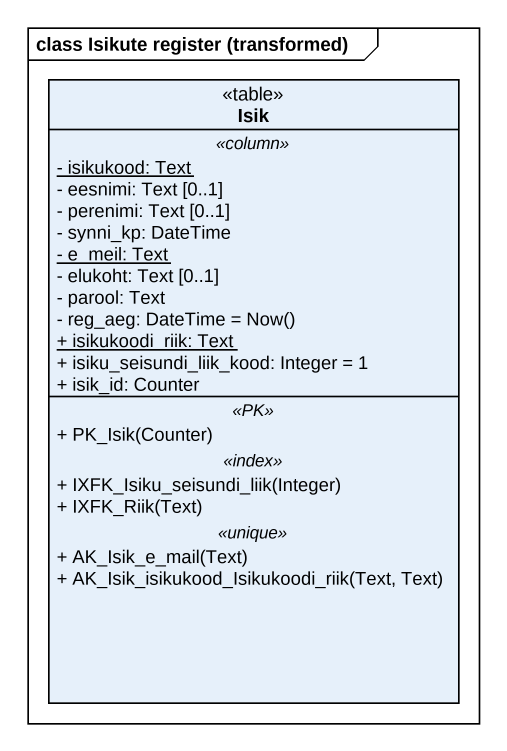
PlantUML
@startuml
mainframe class Isikute register (transformed)
hide circle
hide empty members
skinparam classAttributeIconSize 0
class Isik <<table>> {
  .. <<column>> ..
  {static} - isikukood: Text
  - eesnimi: Text [0..1]
  - perenimi: Text [0..1]
  - synni_kp: DateTime
  {static} - e_meil: Text
  - elukoht: Text [0..1]
  - parool: Text
  {field} - reg_aeg: DateTime = Now()
  {static} + isikukoodi_riik: Text
  + isiku_seisundi_liik_kood: Integer = 1
  + isik_id: Counter
  .. <<PK>> ..
  + PK_Isik(Counter)
  .. <<index>> ..
  + IXFK_Isiku_seisundi_liik(Integer)
  + IXFK_Riik(Text)
  .. <<unique>> ..
  + AK_Isik_e_mail(Text)
  + AK_Isik_isikukood_Isikukoodi_riik(Text, Text)
}
@enduml
